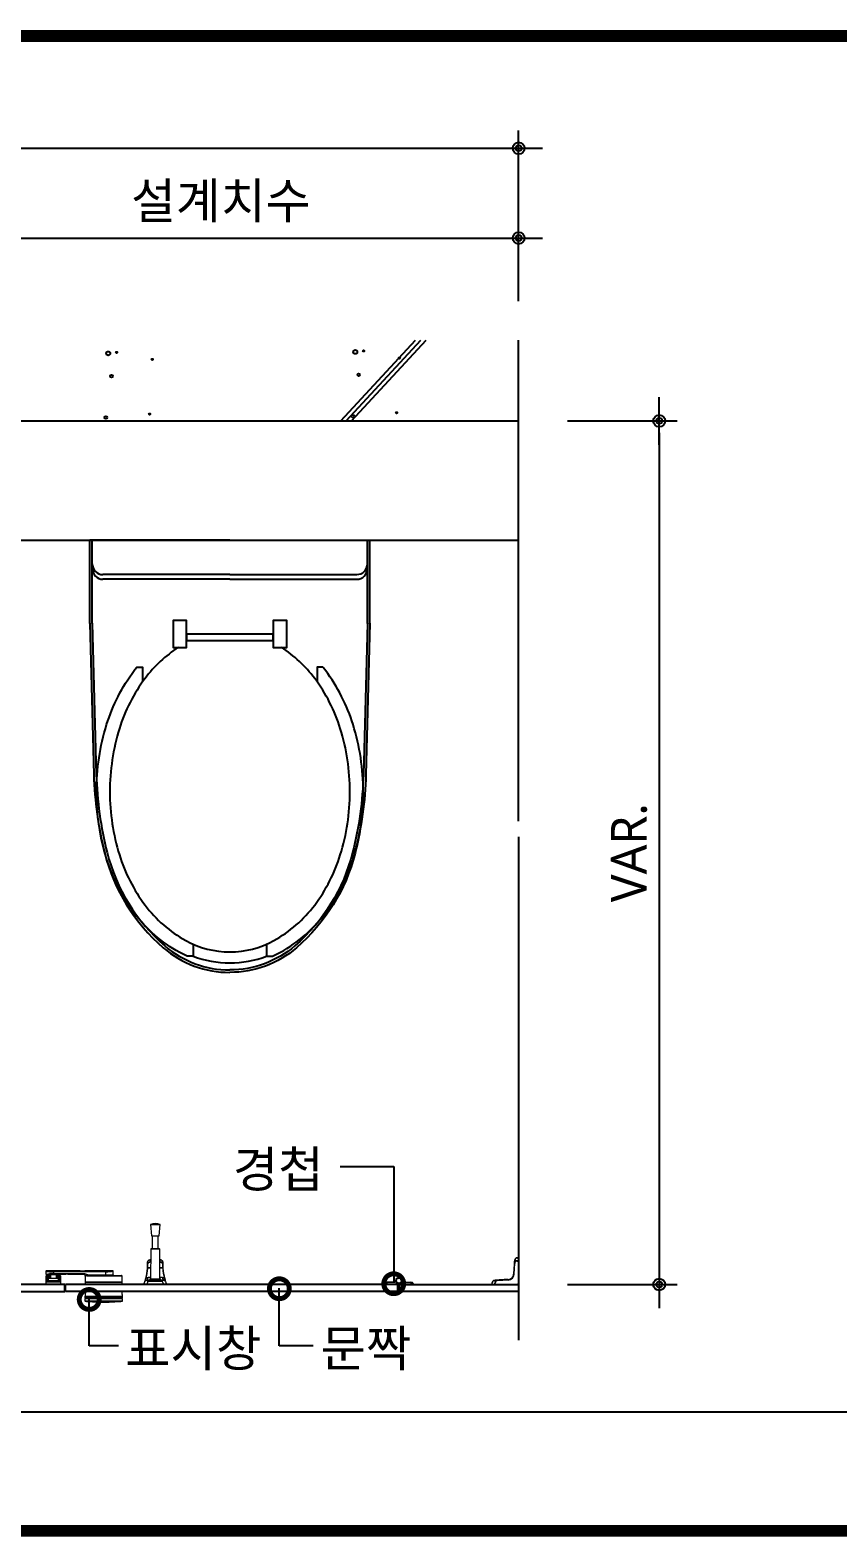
# Model space of a CAD drawing. Extents: x -256 to 8104, y -176 to 5714.
# Drawn here: x 3810 to 4488, y 2764 to 4029 of the extents above; entities that cross this region are included whole.
import ezdxf
from ezdxf.enums import TextEntityAlignment as Align

# ---------------------------------------------------------------- set-up
doc = ezdxf.new("R2010")
doc.units = 0
doc.header["$LTSCALE"] = 30
doc.layers.get('0').update_dxf_attribs({"linetype": 'CONTINUOUS'})
doc.layers.get('DEFPOINTS').update_dxf_attribs({"linetype": 'CONTINUOUS'})
for name, color, linetype in [('0_toilet', 6, 'CONTINUOUS'), ('DIM', 7, 'CONTINUOUS'), ('HAT', 8, 'CONTINUOUS'), ('경첩', 4, 'CONTINUOUS'), ('문자', 3, 'CONTINUOUS'), ('부자재', 4, 'CONTINUOUS'), ('옷걸이', 4, 'CONTINUOUS'), ('잠금쇠(회전형)', 4, 'CONTINUOUS'), ('치수', 1, 'CONTINUOUS'), ('해치', 8, 'CONTINUOUS')]:
    doc.layers.add(name, color=color, linetype=linetype)
doc.styles.add('돋움', font='malgun.ttf')
doc.dimstyles.new('10', dxfattribs={"dimscale": 10, "dimtxt": 3, "dimasz": 1, "dimexe": 1.5, "dimexo": 2, "dimgap": 1, "dimtad": 1, "dimdec": 0, "dimlunit": 6, "dimtxsty": '돋움', "dimblk": 'DIMDOT', "dimcen": -1, "dimdle": 1.5, "dimclrt": 3, "dimazin": 3, "dimtfac": 1, "dimtdec": 0, "dimtix": 1, "dimtmove": 2, "dimatfit": 3, "dimldrblk": 'DIMDOT', "dimarcsym": 0})

# ---------------------------------------------------------------- blocks, each defined once
blk = doc.blocks.new('DIMDOT')
at = {"linetype": 'Continuous'}
blk.add_line((-2, 0), (2, 0), dxfattribs=at)
for radius in [0.5, 0.25]:
    blk.add_circle((0, 0), radius, dxfattribs=at)
blk = doc.blocks.new('*D426')
at = {"layer": 'DEFPOINTS', "color": 0}
for p in [(158967.6, 9137.4), (158967.6, 8412.4), (159064.5, 8412.4)]:
    blk.add_point(p, dxfattribs=at)
at = {"layer": 'DIM', "color": 0, "lineweight": -2, "ltscale": 10}
for p, q in [((158987.6, 9137.4), (159079.5, 9137.4)), ((159064.5, 9127.4), (159064.5, 8422.4)), ((158987.6, 8412.4), (159079.5, 8412.4))]:
    blk.add_line(p, q, dxfattribs=at)
at = {"layer": 'DIM', "color": 0, "lineweight": -2, "xscale": 10, "yscale": 10, "zscale": 10}
for p, rotation in [((159064.5, 9137.4), 90), ((159064.5, 8412.4), 270)]:
    blk.add_blockref('DIMDOT', p, dxfattribs=dict(at, rotation=rotation))
at = {"layer": 'DIM', "color": 3, "insert": (159039.2, 8774.9), "char_height": 30, "attachment_point": 5, "rotation": 90, "style": '돋움'}
blk.add_mtext('VAR.', dxfattribs=at)
blk = doc.blocks.new('_DOTSMALL')
at = {"color": 0, "linetype": 'ByBlock', "const_width": 0.5}
blk.add_lwpolyline([(-0.0625, 0, 1), (0.0625, 0, 1)], format="xyb", close=True, dxfattribs=at)
blk = doc.blocks.new('A$C63EC304E')
at = {"layer": '치수', "color": 1, "xscale": 2.5, "yscale": 2.5, "zscale": 2.5, "rotation": 234.3098741996962}
blk.add_blockref('_DOTSMALL', (0.312, 0.312), dxfattribs=at)
blk = doc.blocks.new('A$C2BC9653E')
at = {"layer": '치수', "xscale": 0.3333333333333333, "yscale": 0.3333333333333333, "zscale": 0.3333333333333333}
blk.add_blockref('A$C63EC304E', (0, 0), dxfattribs=at)
blk = doc.blocks.new('A$C7FC71301')
at = {"layer": '치수', "rotation": 180}
blk.add_blockref('A$C2BC9653E', (0.208, 0.208), dxfattribs=at)
blk = doc.blocks.new('A$C4A20372B')
at = {"layer": '치수'}
blk.add_blockref('A$C7FC71301', (0, 0), dxfattribs=at)
blk = doc.blocks.new('A$C566469F5')
at = {"layer": '치수'}
blk.add_blockref('A$C4A20372B', (0, 0), dxfattribs=at)
blk = doc.blocks.new('A$C7E317CD4')
at = {"layer": '해치', "xscale": 2, "yscale": 2, "zscale": 2}
blk.add_blockref('A$C566469F5', (0, 0), dxfattribs=at)
blk = doc.blocks.new('A$C601D7F27')
at = {"layer": '치수'}
blk.add_blockref('A$C7E317CD4', (0, 0), dxfattribs=at)
blk = doc.blocks.new('A$C38802C08')
at = {"layer": '치수'}
blk.add_blockref('A$C601D7F27', (0, 0), dxfattribs=at)
blk = doc.blocks.new('*D427')
at = {"layer": 'DEFPOINTS', "color": 0}
for p in [(158946.5, 9290.9), (158446.5, 9217.8), (158946.5, 9217.8)]:
    blk.add_point(p, dxfattribs=at)
at = {"layer": 'DIM', "color": 0, "lineweight": -2, "ltscale": 10}
for p, q in [((158446.5, 9237.8), (158446.5, 9305.9)), ((158946.5, 9237.8), (158946.5, 9305.9)), ((158456.5, 9290.9), (158936.5, 9290.9))]:
    blk.add_line(p, q, dxfattribs=at)
at = {"layer": 'DIM', "color": 0, "lineweight": -2, "xscale": 10, "yscale": 10, "zscale": 10, "rotation": 180}
blk.add_blockref('DIMDOT', (158446.5, 9290.9), dxfattribs=at)
at = {"layer": 'DIM', "color": 0, "lineweight": -2, "xscale": 10, "yscale": 10, "zscale": 10}
blk.add_blockref('DIMDOT', (158946.5, 9290.9), dxfattribs=at)
at = {"layer": 'DIM', "color": 3, "insert": (158696.5, 9320.6), "char_height": 30, "attachment_point": 5, "style": '돋움'}
blk.add_mtext('설계치수', dxfattribs=at)
blk = doc.blocks.new('*D428')
at = {"layer": 'DEFPOINTS', "color": 0}
for p in [(158946.5, 9366.3), (157446.5, 9217.8), (158946.5, 9217.8)]:
    blk.add_point(p, dxfattribs=at)
at = {"layer": 'DIM', "color": 0, "lineweight": -2, "ltscale": 10}
for p, q in [((157446.5, 9237.8), (157446.5, 9381.3)), ((158946.5, 9237.8), (158946.5, 9381.3)), ((157456.5, 9366.3), (158936.5, 9366.3))]:
    blk.add_line(p, q, dxfattribs=at)
at = {"layer": 'DIM', "color": 0, "lineweight": -2, "xscale": 10, "yscale": 10, "zscale": 10, "rotation": 180}
blk.add_blockref('DIMDOT', (157446.5, 9366.3), dxfattribs=at)
at = {"layer": 'DIM', "color": 0, "lineweight": -2, "xscale": 10, "yscale": 10, "zscale": 10}
blk.add_blockref('DIMDOT', (158946.5, 9366.3), dxfattribs=at)
at = {"layer": 'DIM', "color": 3, "insert": (158196.5, 9395.9), "char_height": 30, "attachment_point": 5, "style": '돋움'}
blk.add_mtext('설계치수', dxfattribs=at)
blk = doc.blocks.new('A$C10E41893')
at = {"layer": '부자재'}
for p, q in [((6.5, 0), (6.5, 196)), ((123.3, 196), (6.5, 196)), ((123.3, 192.5), (6.5, 192.5)), ((54.8, 0), (54.8, 177.5)), ((61.4, 0), (61.4, 177.5)), ((6.5, 0), (6.5, -196)), ((54.8, 0), (54.8, -177.5)), ((61.4, 0), (61.4, -177.5)), ((123.3, -192.5), (6.5, -192.5)), ((123.3, -196), (6.5, -196))]:
    blk.add_line(p, q, dxfattribs=at)
for points in [[(122.7, 196, -0.012538), (123.3, 196), (334.6, 190.3, -0.055395), (444.7, 175.1, -0.154276), (576.9, 93.3, -0.179504), (611.5, 0, -0.179504)], [(122.8, 192.5, -0.012538), (123.2, 192.5), (334.5, 186.8, -0.055395), (443.8, 171.7, -0.154276), (574.3, 91, -0.179504), (608, 0, -0.179504)], [(572, 51.4), (588.8, 51.4), (588.8, 59.6, 0.021185), (583.3, 70.7, 0.106084), (528.4, 133.7, 0.085733), (452.6, 172.4, 0.075373), (358.7, 186.6, 0.075373), (264.8, 172.4, 0.085733), (189, 133.7, 0.007337), (184.4, 130.1), (184.4, 122), (204.7, 122)], [(156.7, -72, 0.089162), (200.2, -118.7, 0.085733), (270.3, -154.5, 0.075373), (358.7, -167.9, 0.075373), (447.1, -154.5, 0.085733), (517.2, -118.7, 0.106084), (567, -61.6, 0.126931), (582.8, 0, 0.126931), (567, 61.6, 0.106084), (517.2, 118.7, 0.085733), (447.1, 154.5, 0.075373), (358.7, 167.9, 0.075373), (270.3, 154.5, 0.085733), (200.2, 118.7, 0.089162), (156.7, 72)], [(588.8, -51.4, 0.090214), (598.2, 0, 0.090214), (588.8, 51.4, 0.106084)], [(122.7, -196, 0.012538), (123.3, -196), (334.6, -190.3, 0.055395), (444.7, -175.1, 0.154276), (576.9, -93.3, 0.179504), (611.5, 0, 0.179504)], [(122.8, -192.5, 0.012538), (123.2, -192.5), (334.5, -186.8, 0.055395), (443.8, -171.7, 0.154276), (574.3, -91, 0.179504), (608, 0, 0.179504)], [(572, -51.4), (588.8, -51.4), (588.8, -59.6, -0.021185), (583.3, -70.7, -0.106084), (528.4, -133.7, -0.085733), (452.6, -172.4, -0.075373), (358.7, -186.6, -0.075373), (264.8, -172.4, -0.085733), (189, -133.7, -0.007337), (184.4, -130.1), (184.4, -122), (204.7, -122)]]:
    blk.add_lwpolyline(points, format="xyb", dxfattribs=at)
blk.add_lwpolyline([(138, -60.8), (119.3, -60.8), (119.3, -79.5), (156.7, -79.5), (156.7, -60.8), (138, -60.8), (147.3, -60.8), (147.3, 60.8), (138, 60.8), (156.7, 60.8), (156.7, 79.5), (119.3, 79.5), (119.3, 60.8), (138, 60.8), (138, -60.8), (119.3, -60.8)], dxfattribs=at)
for centre, start, end in [((39.8, 177.5), 0, 90), ((46.4, 177.5), 0, 90), ((39.8, -177.5), 270, 0), ((46.4, -177.5), 270, 0)]:
    blk.add_arc(centre, 15, start, end, dxfattribs=at)
blk = doc.blocks.new('EDGE_16', base_point=(154726.3, 5436.3))
for p, q in [((158946.5, 8801.5), (158946.5, 9205.1)), ((157446.5, 9137.4), (158946.5, 9137.4)), ((157446.5, 9037.4), (158946.5, 9037.4)), ((158946.5, 8788.2), (158946.5, 8365.6))]:
    blk.add_line(p, q)
at = {"color": 8}
for p, q in [((157210.4, 8305.6), (159173, 8305.6)), ((159173, 8305.6), (160558.3, 8305.6))]:
    blk.add_line(p, q, dxfattribs=at)
at = {"color": 8, "const_width": 10}
for points in [[(157210.4, 9460.5), (160558.3, 9460.5)], [(154773.7, 8205.6), (160558.3, 8205.6)]]:
    blk.add_lwpolyline(points, dxfattribs=at)
at = {"layer": '0_toilet'}
for p, q in [((158565.5, 8412.4), (158336.5, 8412.4)), ((158565.5, 8406.4), (158565.5, 8412.4)), ((158845.1, 8412.4), (158566.2, 8412.4)), ((158566.2, 8406.4), (158566.2, 8412.4)), ((158845.1, 8406.4), (158845.1, 8412.4)), ((158846.6, 8412.4), (158946.5, 8412.4)), ((158846.6, 8406.4), (158846.6, 8412.4)), ((158336.5, 8406.4), (158565.5, 8406.4)), ((158845.1, 8406.4), (158566.2, 8406.4)), ((158946.5, 8406.4), (158846.6, 8406.4))]:
    blk.add_line(p, q, dxfattribs=at)
at = {"layer": '경첩', "color": 4, "linetype": 'Continuous', "lineweight": 15}
for p, q in [((158942.5, 8426.8), (158942.4, 8423.9)), ((158942.9, 8430.1), (158942.5, 8421.2)), ((158942.6, 8427.8), (158942.5, 8427.2)), ((158942.5, 8427.2), (158942.8, 8426.9)), ((158942.5, 8426.8), (158942.7, 8426.6)), ((158942.7, 8431.5), (158942.6, 8428.8)), ((158942.6, 8428.8), (158942.8, 8428.6)), ((158942.6, 8428.2), (158942.8, 8427.9)), ((158942.6, 8427.8), (158942.8, 8427.6)), ((158942.7, 8431.5), (158943, 8431.3)), ((158942.7, 8421.1), (158943.2, 8430.1)), ((158942.8, 8432.1), (158943, 8432)), ((158943, 8432.6), (158942.9, 8430.1)), ((158943.2, 8431.2), (158943.3, 8432.6)), ((158945.3, 8432.4), (158945.3, 8432.5)), ((158945.3, 8432.5), (158946.5, 8432.5)), ((158945.3, 8432.4), (158945.3, 8432.1)), ((158946.5, 8432.4), (158945.3, 8432.4)), ((158945.3, 8432.1), (158946.5, 8432.1)), ((158945.4, 8434.6), (158945.4, 8434.9)), ((158946.5, 8434.9), (158945.4, 8434.9)), ((158945.4, 8434.6), (158946.5, 8434.6)), ((158946.5, 8434.6), (158946.5, 8434.9)), ((158946.5, 8432.5), (158946.5, 8434.6)), ((158946.5, 8432.1), (158946.5, 8432.4)), ((158946.5, 8432.1), (158946.5, 8413.9)), ((158924.3, 8413.5), (158924, 8413.5)), ((158924, 8413.5), (158924, 8412.4)), ((158924, 8412.4), (158924.3, 8412.4)), ((158924.3, 8412.4), (158924.3, 8413.5)), ((158924.3, 8412.4), (158926.4, 8412.4)), ((158928.8, 8416), (158926.3, 8415.9)), ((158926.3, 8415.6), (158927.7, 8415.7)), ((158926.4, 8412.4), (158926.4, 8413.6)), ((158926.4, 8413.6), (158926.5, 8413.6)), ((158926.5, 8413.6), (158926.8, 8413.6)), ((158926.5, 8413.6), (158926.5, 8412.4)), ((158926.5, 8412.4), (158926.8, 8412.4)), ((158930.1, 8416.3), (158926.8, 8416.1)), ((158926.8, 8416.1), (158926.8, 8416.1)), ((158926.8, 8416.1), (158926.9, 8415.9)), ((158926.8, 8412.4), (158926.8, 8413.6)), ((158945, 8412.4), (158926.8, 8412.4)), ((158937.7, 8416.4), (158928.8, 8416)), ((158928.8, 8415.7), (158937.7, 8416.2)), ((158930.1, 8416.3), (158930.3, 8416.1)), ((158930.7, 8416.3), (158931, 8416.1)), ((158931.1, 8416.3), (158931.3, 8416.1)), ((158934.4, 8416.5), (158931.7, 8416.4)), ((158931.7, 8416.4), (158932, 8416.1)), ((158934.4, 8416.5), (158934.7, 8416.3)), ((158935.1, 8416.5), (158935.4, 8416.3)), ((158935.5, 8416.5), (158935.7, 8416.3)), ((158936.1, 8416.6), (158936.4, 8416.3)), ((158937.5, 8416.6), (158936.1, 8416.6)), ((158937.7, 8416.7), (158937.5, 8416.6)), ((158937.5, 8416.6), (158937.7, 8416.4)), ((158938.7, 8416.8), (158938.9, 8416.6)), ((158939.3, 8417), (158939.5, 8416.8)), ((158939.5, 8417.1), (158939.7, 8416.9)), ((158940, 8417.3), (158940.1, 8417.2)), ((158940.2, 8417.5), (158940.4, 8417.3)), ((158941.3, 8418.5), (158941.4, 8418.3)), ((158941.4, 8418.7), (158941.6, 8418.5)), ((158941.7, 8419.2), (158941.9, 8419)), ((158941.8, 8419.4), (158942, 8419.2)), ((158942, 8419.8), (158942.2, 8419.6)), ((158942.3, 8420.1), (158942.1, 8420.3)), ((158942.1, 8420.3), (158942.3, 8420.1)), ((158942.3, 8421.8), (158942.2, 8421.2)), ((158942.2, 8420.9), (158942.4, 8420.7)), ((158942.2, 8420.7), (158942.4, 8420.5)), ((158942.3, 8423.3), (158942.6, 8423)), ((158942.3, 8423.3), (158942.3, 8422.4)), ((158942.3, 8422.4), (158942.5, 8422.1)), ((158942.3, 8422.4), (158942.3, 8422.3)), ((158942.3, 8422.3), (158942.5, 8422)), ((158942.3, 8422.3), (158942.3, 8421.9)), ((158942.3, 8421.9), (158942.5, 8421.7)), ((158942.3, 8421.9), (158942.3, 8421.8)), ((158942.3, 8421.8), (158942.5, 8421.6)), ((158942.4, 8423.9), (158942.6, 8423.7)), ((158942.4, 8423.9), (158942.6, 8423.7)), ((158942.4, 8423.9), (158942.4, 8423.5)), ((158942.4, 8423.5), (158942.6, 8423.3))]:
    blk.add_line(p, q, dxfattribs=at)
at = {"layer": '경첩', "color": 4, "linetype": 'Continuous', "lineweight": 15, "flags": 128}
for points in [[(158942.6, 8428.8), (158942.6, 8428.7), (158942.6, 8428.6), (158942.6, 8428.5), (158942.6, 8428.4), (158942.6, 8428.3), (158942.6, 8428.2), (158942.6, 8428.2), (158942.6, 8428.2)], [(158942.8, 8432.1), (158942.8, 8431.9), (158942.7, 8431.8), (158942.7, 8431.7), (158942.7, 8431.5)], [(158942.8, 8432.1), (158942.8, 8432.1), (158942.8, 8432.1), (158942.8, 8432.1), (158942.8, 8432.1), (158942.8, 8432.1), (158942.8, 8432.1), (158942.8, 8432.1), (158942.8, 8432.1)], [(158942.9, 8430.1), (158942.9, 8430.1), (158942.9, 8430.1), (158943, 8430.1), (158943, 8430.1), (158943, 8430.1), (158943.1, 8430.1), (158943.1, 8430.1), (158943.2, 8430.1)], [(158943.3, 8432.6), (158943.2, 8432.6), (158943.2, 8432.6), (158943.1, 8432.6), (158943.1, 8432.6), (158943.1, 8432.6), (158943.1, 8432.6), (158943, 8432.6), (158943, 8432.6)], [(158926.3, 8415.6), (158926.3, 8415.7), (158926.3, 8415.7), (158926.3, 8415.8), (158926.3, 8415.8), (158926.3, 8415.8), (158926.3, 8415.8), (158926.3, 8415.9), (158926.3, 8415.9)], [(158928.8, 8416), (158928.8, 8416), (158928.8, 8416), (158928.8, 8415.9), (158928.8, 8415.9), (158928.8, 8415.9), (158928.8, 8415.8), (158928.8, 8415.8), (158928.8, 8415.7)], [(158930.7, 8416.3), (158930.7, 8416.3), (158930.7, 8416.3), (158930.6, 8416.3), (158930.5, 8416.3), (158930.4, 8416.3), (158930.3, 8416.3), (158930.2, 8416.3), (158930.1, 8416.3)], [(158931.7, 8416.4), (158931.6, 8416.4), (158931.5, 8416.4), (158931.4, 8416.4), (158931.3, 8416.3), (158931.2, 8416.3), (158931.2, 8416.3), (158931.1, 8416.3), (158931.1, 8416.3), (158931.1, 8416.3)], [(158935.1, 8416.5), (158935.1, 8416.5), (158935.1, 8416.5), (158935, 8416.5), (158934.9, 8416.5), (158934.8, 8416.5), (158934.7, 8416.5), (158934.6, 8416.5), (158934.4, 8416.5)], [(158936.1, 8416.6), (158936, 8416.6), (158935.9, 8416.6), (158935.8, 8416.6), (158935.7, 8416.6), (158935.6, 8416.6), (158935.5, 8416.5), (158935.5, 8416.5), (158935.5, 8416.5)], [(158937.7, 8416.4), (158937.7, 8416.4), (158937.7, 8416.4), (158937.7, 8416.4), (158937.7, 8416.3), (158937.7, 8416.3), (158937.7, 8416.2), (158937.7, 8416.2), (158937.7, 8416.2)], [(158942.1, 8420.3), (158942.1, 8420.3), (158942.1, 8420.3)], [(158942.2, 8420.9), (158942.2, 8420.7), (158942.2, 8420.7)], [(158942.4, 8423.5), (158942.4, 8423.4), (158942.3, 8423.4), (158942.3, 8423.3)], [(158942.4, 8423.9), (158942.4, 8423.9), (158942.4, 8423.9)], [(158942.5, 8421.2), (158942.5, 8421.2), (158942.5, 8421.2), (158942.5, 8421.2), (158942.6, 8421.2), (158942.6, 8421.2), (158942.6, 8421.2), (158942.7, 8421.2), (158942.7, 8421.1)]]:
    blk.add_lwpolyline(points, dxfattribs=at)
at = {"layer": '경첩', "color": 4, "linetype": 'Continuous', "lineweight": 15}
for centre, radius, start, end in [((158945.3, 8430), 2.35, 90, 177.3017), ((158945.4, 8432.5), 2.35, 90, 177.3017), ((158945.3, 8430), 2.1, 90, 177.3017), ((158945.4, 8432.5), 2.1, 90, 177.3017), ((158926.4, 8413.5), 2.35, 92.6983, 180), ((158926.4, 8413.5), 2.1, 92.6983, 180), ((158928.9, 8413.6), 2.35, 92.6983, 180), ((158928.9, 8413.6), 2.1, 92.6983, 180), ((158937.5, 8421.4), 5, 272.6983, 357.3017), ((158937.5, 8421.4), 5.25, 272.6983, 357.3017), ((158937.5, 8421.4), 4.75, 272.6983, 285), ((158937.5, 8421.4), 4.75, 284.9998, 291.7506), ((158937.5, 8421.4), 4.75, 294.9948, 301.2998), ((158937.5, 8421.4), 4.75, 301.2991, 304.3858), ((158937.5, 8421.4), 4.75, 304.3849, 322.5608), ((158937.5, 8421.4), 4.75, 322.5612, 325.6145), ((158937.5, 8421.4), 4.75, 325.6151, 331.8264), ((158937.5, 8421.4), 4.75, 335.0052, 340.234), ((158937.5, 8421.4), 4.75, 340.234, 346.7569), ((158937.5, 8421.4), 4.75, 346.8377, 351.3944), ((158937.5, 8421.4), 4.75, 354.0912, 357.3017), ((158945, 8413.9), 1.5, 270, 0)]:
    blk.add_arc(centre, radius, start, end, dxfattribs=at)
at = {"layer": '부자재'}
for p, q in [((158834.4, 8413.3), (158834.4, 8412.4)), ((158845.1, 8412.4), (158834.4, 8412.4)), ((158842.2, 8414.5), (158835, 8414)), ((158835.7, 8413.5), (158835.7, 8412.4)), ((158845.9, 8412.9), (158845.9, 8412.1)), ((158846.1, 8412.1), (158845.9, 8412.1)), ((158846.1, 8412.9), (158846.1, 8412.1)), ((158846.6, 8412.4), (158857.6, 8412.4)), ((158846.6, 8412.4), (158846.6, 8412.4)), ((158848.9, 8414.5), (158857, 8414)), ((158856.4, 8413.5), (158856.4, 8412.4)), ((158857.6, 8413.3), (158857.6, 8412.4))]:
    blk.add_line(p, q, dxfattribs=at)
at = {"layer": '부자재', "color": 1}
blk.add_circle((158846, 8415.6), 2.34, dxfattribs=at)
at = {"layer": '부자재'}
for centre, radius, start, end in [((158835.1, 8413.3), 0.7, 101.7765, 181.6712), ((158836.5, 8413.2), 0.884, 113.4077, 164.5497), ((158842.1, 8415.8), 1.29, 272.9231, 352.4724), ((158846, 8415.6), 2.62, 270, 180), ((158846.4, 8411.3), 1.65, 102.5267, 141.5475), ((158845.7, 8411.3), 1.65, 43.1003, 77.4733), ((158846.1, 8415.2), 2.86, 280.084, 345.9792), ((158849.9, 8415.8), 1.29, 187.5276, 267.0769), ((158855.5, 8413.2), 0.884, 15.4503, 67.3004), ((158856.9, 8413.3), 0.7, 358.3288, 78.2235)]:
    blk.add_arc(centre, radius, start, end, dxfattribs=at)
at = {"layer": '옷걸이', "lineweight": 15}
for p, q in [((158637.5, 8462.8), (158638.2, 8453.3)), ((158637.5, 8462.8), (158645.5, 8462.8)), ((158644.7, 8453.3), (158645.5, 8462.8)), ((158638.2, 8453.3), (158644.7, 8453.3)), ((158639, 8453.3), (158639, 8442.5)), ((158644, 8442.5), (158644, 8453.3)), ((158637.7, 8442.2), (158637.5, 8417)), ((158645.2, 8442.2), (158637.7, 8442.2)), ((158638, 8442.5), (158641.5, 8442.5)), ((158641.5, 8442.5), (158645, 8442.5)), ((158645.4, 8417), (158645.2, 8442.2)), ((158637.6, 8426), (158635.1, 8426)), ((158635.2, 8426.8), (158637.6, 8426.8)), ((158637.6, 8433.1), (158637.5, 8433.1)), ((158637.5, 8433.1), (158637.5, 8433)), ((158637.6, 8433), (158637.5, 8433)), ((158637.5, 8431.5), (158637.5, 8431.1)), ((158637.5, 8431.5), (158637.6, 8431.5)), ((158637.6, 8431.1), (158637.5, 8431.1)), ((158645.4, 8433.1), (158645.3, 8433.1)), ((158645.4, 8433), (158645.3, 8433)), ((158645.3, 8431.5), (158645.4, 8431.5)), ((158645.4, 8431.1), (158645.3, 8431.1)), ((158645.3, 8426.8), (158647.7, 8426.8)), ((158647.8, 8426), (158645.3, 8426)), ((158645.4, 8433.1), (158645.4, 8433)), ((158645.4, 8431.5), (158645.4, 8431.1)), ((158632, 8412.5), (158632.8, 8415)), ((158634.3, 8412.5), (158632, 8412.5)), ((158632.8, 8415), (158632.8, 8415)), ((158632.8, 8415), (158632.8, 8415)), ((158633.8, 8415.8), (158633.7, 8415.8)), ((158635.2, 8417.9), (158633.8, 8417.9)), ((158635.2, 8417.9), (158633.8, 8417.9)), ((158633.8, 8415.7), (158633.8, 8415.7)), ((158649.2, 8415.7), (158633.8, 8415.7)), ((158635.2, 8415), (158634.3, 8412.5)), ((158648.6, 8412.5), (158634.3, 8412.5)), ((158635.1, 8417.3), (158635.2, 8417.9)), ((158635.2, 8415), (158635.2, 8415.7)), ((158635.2, 8415.7), (158647.7, 8415.7)), ((158647.7, 8415), (158635.2, 8415)), ((158646.2, 8417), (158636.7, 8417)), ((158649.2, 8417.9), (158647.7, 8417.9)), ((158647.7, 8417.9), (158647.8, 8417.3)), ((158649.2, 8417.9), (158647.7, 8417.9)), ((158647.7, 8415), (158647.7, 8415.7)), ((158648.6, 8412.5), (158647.7, 8415)), ((158651, 8412.5), (158648.6, 8412.5)), ((158649.2, 8415.8), (158649.1, 8415.8)), ((158649.3, 8415.8), (158649.2, 8415.8)), ((158649.2, 8415.7), (158649.2, 8415.7)), ((158650.1, 8415), (158651, 8412.5)), ((158650.1, 8415), (158650.1, 8415)), ((158650.1, 8415), (158650.1, 8415))]:
    blk.add_line(p, q, dxfattribs=at)
at = {"layer": '옷걸이', "lineweight": 15, "flags": 128}
for points in [[(158634.9, 8426), (158634.9, 8426), (158634.9, 8426), (158634.9, 8426), (158634.9, 8426), (158635, 8426), (158635, 8426), (158635.1, 8426), (158635.1, 8426)], [(158637.5, 8433.1), (158637.5, 8433.1), (158637.1, 8433.1), (158636.8, 8433), (158636.5, 8432.9), (158636.2, 8432.8), (158635.9, 8432.7), (158635.7, 8432.5), (158635.5, 8432.4), (158635.3, 8432.2), (158635.2, 8431.9), (158635.1, 8431.7), (158635, 8431.5), (158635, 8431.4)], [(158637.5, 8433), (158637.1, 8433), (158636.7, 8432.9), (158636.3, 8432.8), (158636, 8432.6), (158635.7, 8432.5), (158635.4, 8432.2), (158635.2, 8432), (158635.1, 8431.7), (158635, 8431.4), (158635, 8431.4)], [(158635, 8429.9), (158635.1, 8430.1), (158635.2, 8430.4), (158635.4, 8430.7), (158635.6, 8430.9), (158635.9, 8431.1), (158636.2, 8431.2), (158636.6, 8431.4), (158637, 8431.4), (158637.5, 8431.5)], [(158637.5, 8431.1), (158637.1, 8431.1), (158636.7, 8431), (158636.4, 8430.9), (158636.1, 8430.8), (158635.8, 8430.6), (158635.6, 8430.4), (158635.4, 8430.2), (158635.3, 8429.9), (158635.3, 8429.7)], [(158647.9, 8431.4), (158647.9, 8431.4), (158647.9, 8431.6), (158647.8, 8431.8), (158647.7, 8432.1), (158647.5, 8432.3), (158647.4, 8432.4), (158647.1, 8432.6), (158646.9, 8432.8), (158646.6, 8432.9), (158646.3, 8433), (158646, 8433), (158645.6, 8433.1), (158645.4, 8433.1)], [(158647.9, 8431.4), (158647.9, 8431.6), (158647.8, 8431.9), (158647.6, 8432.2), (158647.4, 8432.4), (158647.1, 8432.6), (158646.7, 8432.7), (158646.4, 8432.9), (158646, 8433), (158645.5, 8433), (158645.4, 8433)], [(158645.4, 8431.5), (158645.8, 8431.4), (158646.2, 8431.4), (158646.6, 8431.3), (158646.9, 8431.1), (158647.2, 8430.9), (158647.5, 8430.7), (158647.7, 8430.5), (158647.8, 8430.2), (158647.9, 8429.9)], [(158647.6, 8429.7), (158647.6, 8430), (158647.5, 8430.2), (158647.3, 8430.4), (158647.1, 8430.6), (158646.8, 8430.8), (158646.5, 8430.9), (158646.1, 8431), (158645.8, 8431.1), (158645.4, 8431.1)], [(158648, 8426), (158648, 8426), (158648, 8426), (158648, 8426), (158648, 8426), (158647.9, 8426), (158647.9, 8426), (158647.8, 8426), (158647.8, 8426)], [(158633.5, 8417.7), (158633.5, 8417.7), (158633.5, 8417.7)], [(158633.7, 8415.8), (158633.7, 8415.8), (158633.6, 8415.8)], [(158633.7, 8415.8), (158633.7, 8415.8), (158633.8, 8415.8)], [(158633.8, 8417.9), (158633.8, 8417.9), (158633.8, 8417.9)], [(158633.8, 8415.8), (158633.8, 8415.7), (158633.8, 8415.7)], [(158636, 8415.8), (158635.6, 8415.8), (158635.3, 8415.8), (158635.2, 8415.8), (158635.3, 8415.9), (158635.6, 8415.9), (158635.7, 8415.9)], [(158637.5, 8418.2), (158636.9, 8418.2), (158635.6, 8418.2)], [(158647.3, 8418.2), (158645.7, 8418.2), (158645.4, 8418.2)], [(158647.2, 8415.9), (158647.5, 8415.9), (158647.7, 8415.8), (158647.7, 8415.8), (158647.5, 8415.8), (158647.2, 8415.8), (158646.7, 8415.7)], [(158649.2, 8415.7), (158649.2, 8415.7), (158649.1, 8415.8)], [(158649.2, 8415.8), (158649.2, 8415.8), (158649.1, 8415.8)]]:
    blk.add_lwpolyline(points, dxfattribs=at)
at = {"layer": '옷걸이', "lineweight": 15}
for centre, radius, start, end in [((158641.5, 8452.5), 11, 68.7607, 111.2393), ((158638, 8442.2), 0.25, 90, 179.5), ((158645, 8442.2), 0.25, 0.5, 90), ((158582.3, 8430.2), 52.8, 346.2317, 355.4136), ((158582.3, 8430.2), 53, 346.5097, 355.4136), ((158582.3, 8430.2), 52.8, 356.4511, 359.6096), ((158635.2, 8427), 0.23, 185.4574, 275.1888), ((158582.3, 8430.2), 52.8, 355.4136, 356.451), ((158582.3, 8430.2), 52.8, 359.6096, 1.2369), ((158635.3, 8429.9), 0.227, 188.2087, 276.392), ((158601.2, 8429.4), 34.1, 354.2736, 355.5668), ((158582.3, 8430), 53, 356.4511, 359.6096), ((158582.3, 8431.8), 55.3, 359.6189, 1.2073), ((158700.6, 8431.8), 55.3, 178.7927, 180.3811), ((158647.7, 8429.9), 0.227, 263.608, 351.7913), ((158700.6, 8430), 53, 180.3904, 183.5489), ((158647.7, 8427), 0.23, 264.8112, 354.5426), ((158681.7, 8429.4), 34.1, 184.4333, 185.7264), ((158700.6, 8430.2), 53, 184.5864, 193.4903), ((158700.6, 8430.2), 52.8, 178.7631, 180.3904), ((158700.6, 8430.2), 52.8, 180.3904, 183.5489), ((158700.6, 8430.2), 52.8, 183.5489, 184.5865), ((158700.6, 8430.2), 52.8, 184.5864, 193.7683), ((158583.5, 8429.9), 51.5, 343.2376, 346.2577), ((158633.9, 8414.6), 1.17, 101.397, 160.6752), ((158633.8, 8414.7), 1, 89.9937, 161.8081), ((158583.9, 8430.1), 51.3, 343.5226, 346.2377), ((158633.8, 8417.6), 0.25, 90.2728, 166.2395), ((158633.8, 8417.6), 0.247, 89.2585, 165.9158), ((158633.3, 8417.6), 1.81, 282.0607, 352.5143), ((158633.2, 8418), 2.24, 284.8265, 3.5932), ((158635.6, 8417.8), 0.376, 79.9393, 150.5456), ((158635.5, 8417.9), 0.248, 89.5881, 179.723), ((158635.6, 8417.9), 0.307, 84.7786, 118.9817), ((158635.3, 8417.3), 1.43, 284.1057, 346.9245), ((158641.6, 8816.8), 401.1, 269.1968, 270.7316), ((158647.6, 8417.3), 1.44, 193.1186, 255.9655), ((158647.4, 8417.8), 0.4, 32.0092, 97.8083), ((158647.3, 8417.9), 0.271, 58.6344, 97.6053), ((158649.7, 8418), 2.24, 176.3909, 255.1894), ((158647.5, 8417.9), 0.248, 0.277, 90.4119), ((158649.6, 8417.6), 1.8, 186.7864, 258.2605), ((158649.1, 8417.6), 0.25, 13.7617, 89.4531), ((158649.2, 8417.6), 0.247, 14.0842, 90.7415), ((158698.8, 8430), 51.2, 193.7584, 196.469), ((158649, 8414.7), 1.16, 19.2937, 79.3942), ((158649.2, 8414.7), 1, 18.1919, 90.0063), ((158699.6, 8430), 51.7, 193.7493, 196.7564)]:
    blk.add_arc(centre, radius, start, end, dxfattribs=at)
at = {"layer": '잠금쇠(회전형)', "linetype": 'Continuous', "lineweight": 15}
for p, q in [((158549.7, 8423.5), (158549.7, 8421)), ((158549.7, 8421), (158553, 8421)), ((158549.7, 8419.4), (158549.7, 8412.4)), ((158550.1, 8419.4), (158549.7, 8419.4)), ((158549.7, 8412.4), (158562.2, 8412.4)), ((158550.1, 8414.4), (158550.1, 8419.4)), ((158550.1, 8419.4), (158550.6, 8419.4)), ((158561.8, 8414.4), (158550.1, 8414.4)), ((158552.1, 8424), (158550.2, 8424)), ((158550.2, 8419.9), (158550.6, 8419.9)), ((158550.6, 8419.4), (158550.6, 8419.9)), ((158550.6, 8419.9), (158552.5, 8419.9)), ((158550.6, 8419.4), (158550.6, 8414.8)), ((158552.5, 8419.4), (158550.6, 8419.4)), ((158550.6, 8414.8), (158550.7, 8414.9)), ((158550.7, 8418.9), (158552.5, 8418.9)), ((158550.7, 8414.9), (158550.7, 8418.9)), ((158551.2, 8418.4), (158550.7, 8418.9)), ((158550.7, 8414.9), (158550.8, 8414.9)), ((158550.8, 8414.9), (158561.2, 8414.9)), ((158551.2, 8418.4), (158551.2, 8414.9)), ((158552.5, 8418.4), (158551.2, 8418.4)), ((158551.7, 8417.4), (158551.7, 8415.9)), ((158558.9, 8417.4), (158551.7, 8417.4)), ((158551.7, 8415.9), (158558.9, 8415.9)), ((158552, 8417.6), (158558.7, 8417.6)), ((158558.7, 8415.6), (158552, 8415.6)), ((158552.5, 8419.4), (158552.5, 8419.9)), ((158552.5, 8419.9), (158553.5, 8419.9)), ((158552.5, 8418.9), (158552.5, 8419.4)), ((158553, 8419.4), (158552.5, 8419.4)), ((158552.5, 8418.9), (158552.5, 8418.4)), ((158552.5, 8418.9), (158553, 8418.9)), ((158553.5, 8418.4), (158552.5, 8418.4)), ((158553, 8421), (158553, 8421)), ((158553, 8419.4), (158553, 8418.9)), ((158553.5, 8419.4), (158553, 8419.4)), ((158553, 8418.9), (158553.5, 8418.9)), ((158553.5, 8420.5), (158553.5, 8417.6)), ((158578.5, 8423.8), (158556, 8423.8)), ((158578.5, 8423.8), (158556, 8423.8)), ((158556, 8423.8), (158556, 8423.8)), ((158556, 8423.5), (158600, 8423.5)), ((158556, 8423), (158556, 8423.5)), ((158556, 8423), (158556, 8421.5)), ((158600, 8423), (158556, 8423)), ((158582.5, 8421.5), (158556, 8421.5)), ((158558.5, 8417.6), (158558.5, 8420.5)), ((158558.5, 8419.9), (158559.5, 8419.9)), ((158559, 8419.4), (158558.5, 8419.4)), ((158558.5, 8418.9), (158559, 8418.9)), ((158559.5, 8418.4), (158558.5, 8418.4)), ((158558.7, 8417.6), (158560, 8417.6)), ((158560, 8415.6), (158558.7, 8415.6)), ((158560.2, 8417.4), (158558.9, 8417.4)), ((158558.9, 8415.9), (158560.2, 8415.9)), ((158559, 8421), (158566.3, 8421)), ((158559.5, 8419.4), (158559, 8419.4)), ((158559, 8418.9), (158559, 8419.4)), ((158559, 8418.9), (158559.5, 8418.9)), ((158559.5, 8419.9), (158559.5, 8419.4)), ((158559.5, 8419.9), (158561.4, 8419.9)), ((158561.4, 8419.4), (158559.5, 8419.4)), ((158559.5, 8419.4), (158559.5, 8418.9)), ((158559.5, 8418.9), (158561.2, 8418.9)), ((158559.5, 8418.9), (158559.5, 8418.4)), ((158560.7, 8418.4), (158559.5, 8418.4)), ((158560.2, 8415.9), (158560.2, 8417.4)), ((158561.2, 8418.9), (158560.7, 8418.4)), ((158560.7, 8414.9), (158560.7, 8418.4)), ((158561.2, 8418.9), (158561.2, 8414.9)), ((158561.2, 8414.9), (158561.2, 8414.9)), ((158561.2, 8414.9), (158561.4, 8414.8)), ((158561.4, 8419.9), (158561.4, 8419.4)), ((158561.4, 8419.9), (158561.7, 8419.9)), ((158561.4, 8414.8), (158561.4, 8419.4)), ((158561.4, 8419.4), (158561.8, 8419.4)), ((158561.8, 8419.4), (158561.8, 8414.4)), ((158562.2, 8419.4), (158561.8, 8419.4)), ((158562.2, 8412.4), (158562.2, 8419.4)), ((158568.2, 8421), (158581.2, 8421)), ((158578.5, 8423.8), (158578.5, 8423.8)), ((158581.2, 8421), (158581.2, 8421)), ((158605.7, 8424), (158582.4, 8424)), ((158582.7, 8419.4), (158582.7, 8414.5)), ((158613.7, 8414.5), (158582.7, 8414.5)), ((158582.7, 8414.4), (158582.7, 8412.6)), ((158582.7, 8414.4), (158613.7, 8414.4)), ((158582.7, 8412.6), (158613.7, 8412.6)), ((158613.5, 8412.4), (158583, 8412.4)), ((158584.1, 8420), (158584.1, 8420.2)), ((158613.7, 8419.5), (158584.2, 8419.5)), ((158584.9, 8420), (158584.9, 8420.5)), ((158584.9, 8420.5), (158600, 8420.5)), ((158584.9, 8420), (158613.2, 8420)), ((158590.5, 8414.5), (158590.5, 8414.4)), ((158600, 8423.5), (158600, 8423)), ((158600, 8420.5), (158600, 8423)), ((158600, 8420), (158600, 8420.5)), ((158600, 8420.5), (158606.2, 8420.5)), ((158606, 8414.4), (158606, 8414.5)), ((158606.2, 8420.5), (158606.2, 8423.5)), ((158610.6, 8414.4), (158610.6, 8414.5)), ((158612.7, 8414.4), (158612.7, 8414.5)), ((158612.7, 8414.4), (158612.7, 8414.5)), ((158613.7, 8414.5), (158613.7, 8419.5)), ((158613.7, 8412.6), (158613.7, 8414.4)), ((158582.5, 8402.4), (158582.5, 8401.4)), ((158614, 8402.4), (158582.5, 8402.4)), ((158614, 8401.4), (158582.5, 8401.4)), ((158582.5, 8400.4), (158582.5, 8398.8)), ((158614, 8400.4), (158582.5, 8400.4)), ((158613.5, 8400.9), (158583, 8400.9)), ((158613.5, 8400.9), (158583, 8400.9)), ((158613.3, 8406.3), (158583.2, 8406.3)), ((158583.4, 8406.4), (158598.2, 8406.4)), ((158598.2, 8406.4), (158613.1, 8406.4)), ((158614, 8401.4), (158614, 8402.4)), ((158614, 8398.8), (158614, 8400.4)), ((158582.5, 8398.8), (158598.2, 8398.8)), ((158598.2, 8398.3), (158582.9, 8398.3)), ((158586.1, 8398.1), (158610.4, 8398.1)), ((158586.1, 8398.1), (158598.2, 8398.1)), ((158610.1, 8398), (158586.4, 8398)), ((158592.6, 8397.9), (158592.7, 8397.9)), ((158592.7, 8397.9), (158603.8, 8397.9)), ((158595.5, 8397.8), (158595.5, 8397.9)), ((158596.1, 8397.6), (158600.4, 8397.6)), ((158596.1, 8397.6), (158600.4, 8397.6)), ((158596.4, 8397.9), (158596.4, 8397.8)), ((158596.4, 8397.8), (158600.1, 8397.8)), ((158600, 8397.6), (158596.5, 8397.6)), ((158598.2, 8398.8), (158614, 8398.8)), ((158613.5, 8398.3), (158598.2, 8398.3)), ((158598.2, 8398.1), (158610.4, 8398.1)), ((158600.1, 8397.8), (158600.1, 8397.9)), ((158601, 8397.9), (158601, 8397.8)), ((158603.8, 8397.9), (158604, 8397.9))]:
    blk.add_line(p, q, dxfattribs=at)
at = {"layer": '잠금쇠(회전형)', "linetype": 'Continuous', "lineweight": 15, "flags": 128}
for points in [[(158556, 8423.8), (158555.3, 8423.8), (158554.7, 8423.8), (158554.1, 8423.8), (158553.5, 8423.9), (158553.1, 8423.9), (158552.7, 8423.9), (158552.4, 8423.9), (158552.2, 8424), (158552.1, 8424), (158552.1, 8424)], [(158592.6, 8397.8), (158592.4, 8397.8), (158592.3, 8397.9), (158592.3, 8397.9), (158592.5, 8397.9), (158592.6, 8397.9)], [(158596.5, 8397.6), (158596.5, 8397.6), (158596.5, 8397.7), (158596.5, 8397.7), (158596.5, 8397.7), (158596.4, 8397.7), (158596.4, 8397.7), (158596.4, 8397.7), (158596.4, 8397.8)], [(158600, 8397.6), (158600, 8397.6), (158600, 8397.7), (158600, 8397.7), (158600, 8397.7), (158600, 8397.7), (158600.1, 8397.7), (158600.1, 8397.7), (158600.1, 8397.8)], [(158604, 8397.9), (158604.1, 8397.9), (158604.2, 8397.9), (158604.2, 8397.9), (158604.1, 8397.8), (158603.9, 8397.8)]]:
    blk.add_lwpolyline(points, dxfattribs=at)
at = {"layer": '잠금쇠(회전형)', "linetype": 'Continuous', "lineweight": 15}
for centre, radius, start, end in [((158550.2, 8423.5), 0.5, 90, 180), ((158556, 8469.4), 46.4, 262.2082, 269.9516), ((158556, 8381.5), 39.9, 90.0704, 99.0775), ((158550.2, 8419.4), 0.5, 90, 180), ((158550.6, 8419.4), 0.485, 91.9622, 181.8362), ((158550.9, 8414.1), 0.816, 110.8265, 158.264), ((158556, 8462.4), 38.9, 261.4299, 269.9411), ((158552, 8417.4), 0.25, 90, 180), ((158552, 8415.9), 0.25, 180, 270), ((158552.5, 8419.4), 0.5, 0, 90), ((158552.5, 8418.9), 0.5, 270, 0), ((158556, 8380.7), 40.4, 85.7371, 94.238), ((158553, 8420.5), 0.5, 0.4364, 88.0475), ((158556, 8392.9), 27.7, 84.8219, 95.1479), ((158559, 8420.5), 0.5, 89.9688, 179.9724), ((158559.5, 8419.4), 0.5, 90, 180), ((158559.5, 8418.9), 0.5, 180, 270), ((158560, 8417.4), 0.25, 0, 90), ((158560, 8415.9), 0.25, 270, 0), ((158561.4, 8419.4), 0.485, 358.1638, 88.0378), ((158561.1, 8414.1), 0.816, 21.736, 69.1735), ((158561.7, 8419.4), 0.5, 0, 90), ((158567.2, 8381.7), 39.3, 88.5426, 91.4397), ((158578.5, 8463.4), 39.6, 270.014, 275.6703), ((158573.7, 8442), 22.3, 289.4853, 292.988), ((158581.2, 8419.4), 1.56, 359.595, 89.9503), ((158582.5, 8419.9), 1.54, 8.6008, 92.9035), ((158583, 8412.6), 0.25, 180, 270), ((158604.7, 8371.7), 52.5, 113.1385, 114.7084), ((158584.8, 8419.3), 1.18, 89.4884, 132.259), ((158585.8, 8420.1), 1.69, 184.5827, 202.3275), ((158584.8, 8419.4), 0.588, 82.6337, 171.8516), ((158600, 8462.3), 38.8, 270.0516, 278.5774), ((158600, 8469.4), 46.3, 270.0429, 277.7974), ((158605.7, 8423.5), 0.5, 0, 90), ((158606.7, 8420.5), 0.5, 180, 270), ((158613.2, 8419.5), 0.5, 0, 90), ((158613.5, 8412.6), 0.25, 270, 0), ((158593.5, 8402.4), 11, 159.2996, 180), ((158582.5, 8400.9), 0.5, 0, 90), ((158582.5, 8400.9), 0.5, 270, 0), ((158583.4, 8406.2), 0.15, 90, 159.2996), ((158613.1, 8406.2), 0.15, 20.7004, 90), ((158603, 8402.4), 11, 0, 20.7004), ((158614, 8400.9), 0.5, 90, 180), ((158614, 8400.9), 0.5, 180, 270), ((158583, 8398.8), 0.5, 180, 264.5584), ((158598.2, 8558.9), 161.3, 264.5584, 265.686), ((158586.1, 8398.2), 0.125, 265.686, 270), ((158586.4, 8398.2), 0.125, 235.4626, 265.7969), ((158598.2, 8559.1), 161.5, 265.7969, 269.2276), ((158592.5, 8396.1), 1.78, 88.6382, 96.0273), ((158598.5, 8478.5), 80.9, 265.7789, 267.8287), ((158598.6, 8478.6), 80.8, 266.5383, 267.829), ((158595.4, 8397.8), 0.114, 281.5317, 6.6087), ((158596.4, 8420.3), 22.6, 267.7351, 270.0014), ((158596.5, 8428.4), 30.7, 268.0585, 270.0013), ((158600, 8428.1), 30.5, 269.9897, 271.9505), ((158600.1, 8420.1), 22.4, 269.9881, 272.2754), ((158598.2, 8559.1), 161.5, 270.7724, 274.2031), ((158601.1, 8397.8), 0.114, 173.3913, 258.4683), ((158597.9, 8478.6), 80.8, 272.171, 273.4617), ((158598, 8478.5), 80.9, 272.1713, 274.2211), ((158603.9, 8397.9), 0.0882, 204.5731, 265.3621), ((158604, 8396.7), 1.13, 83.0858, 90.7191), ((158610.1, 8398.2), 0.125, 274.2031, 304.5374), ((158598.2, 8558.9), 161.3, 274.314, 275.4416), ((158610.4, 8398.2), 0.125, 270, 274.314), ((158613.5, 8398.8), 0.5, 275.4416, 0)]:
    blk.add_arc(centre, radius, start, end, dxfattribs=at)
at = {"layer": '치수'}
for p, q in [((158796.7, 8511.4), (158841.6, 8511.4)), ((158841.6, 8511.4), (158841.6, 8415.2)), ((158586, 8360.9), (158586, 8399.9)), ((158745.6, 8360.9), (158745.6, 8409.4)), ((158610.7, 8360.9), (158586, 8360.9)), ((158774.1, 8360.9), (158745.6, 8360.9))]:
    blk.add_line(p, q, dxfattribs=at)
at = {"layer": '해치'}
for p, q in [((158797.3, 9137.4), (158860, 9205.1)), ((158806.1, 9137.4), (158868.8, 9205.1))]:
    blk.add_line(p, q, dxfattribs=at)
at = {"layer": '해치', "color": 2}
blk.add_line((158801.7, 9137.4), (158864.4, 9205.1), dxfattribs=at)
at = {"layer": '해치'}
for centre, radius in [((158809.4, 9195.3), 1.68), ((158816.4, 9196.1), 0.56), ((158602, 9194.1), 1.68), ((158609, 9194.9), 0.56), ((158639, 9189), 0.56), ((158846.4, 9190.1), 0.56), ((158604.8, 9175), 1.12), ((158812.2, 9176.2), 1.12), ((158600, 9140.2), 1.12), ((158636.7, 9143.1), 0.559), ((158807.4, 9141.5), 1.12), ((158844.1, 9144.3), 0.559)]:
    blk.add_circle(centre, radius, dxfattribs=at)
at = {"layer": 'HAT', "xscale": 0.6000000000003638, "yscale": 0.6000000000003638, "zscale": 0.6000000000003638, "rotation": 270}
blk.add_blockref('A$C10E41893', (158704.1, 9041.3), dxfattribs=at)
at = {"layer": '해치', "yscale": 20, "zscale": 20}
for p, xscale, rotation in [((158837.5, 8417.2), 20, 270), ((158590.2, 8404), -20, 89.99999999999994), ((158749.8, 8413), -20, 89.99999999999994)]:
    blk.add_blockref('A$C38802C08', p, dxfattribs=dict(at, xscale=xscale, rotation=rotation))
at = {"layer": '문자', "style": '돋움'}
for s, p in [('경첩', (158744.7, 8509.7)), ('표시창', (158673.4, 8359.2)), ('문짝', (158818.3, 8359.2))]:
    blk.add_text(s, height=30.34, dxfattribs=at).set_placement(p, align=Align.MIDDLE)
at = {"layer": 'DIM', "ltscale": 10}
for base, p1, picture, middle in [((158946.5, 9366.3), (157446.5, 9217.8), '*D428', (158196.5, 9395.9)), ((158946.5, 9290.9), (158446.5, 9217.8), '*D427', (158696.5, 9320.6))]:
    dim = blk.add_linear_dim(base=base, p1=p1, p2=(158946.5, 9217.8), text='설계치수', dimstyle='10', override={"dimtxsty": '돋움'}, dxfattribs=at)
    dim.commit()
    dim.dimension.update_dxf_attribs({"geometry": picture, "text_midpoint": middle})
dim = blk.add_linear_dim(base=(159064.5, 8412.4), p1=(158967.6, 9137.4), p2=(158967.6, 8412.4), angle=90, text='VAR.', dimstyle='10', override={"dimtxsty": '돋움'}, dxfattribs=at)
dim.commit()
dim.dimension.update_dxf_attribs({"geometry": '*D426', "text_midpoint": (159039.2, 8774.9)})

msp = doc.modelspace()

# ---------------------------------------------------------------- block references
msp.add_blockref('EDGE_16', (0, 0))

doc.saveas('drawing.dxf')
